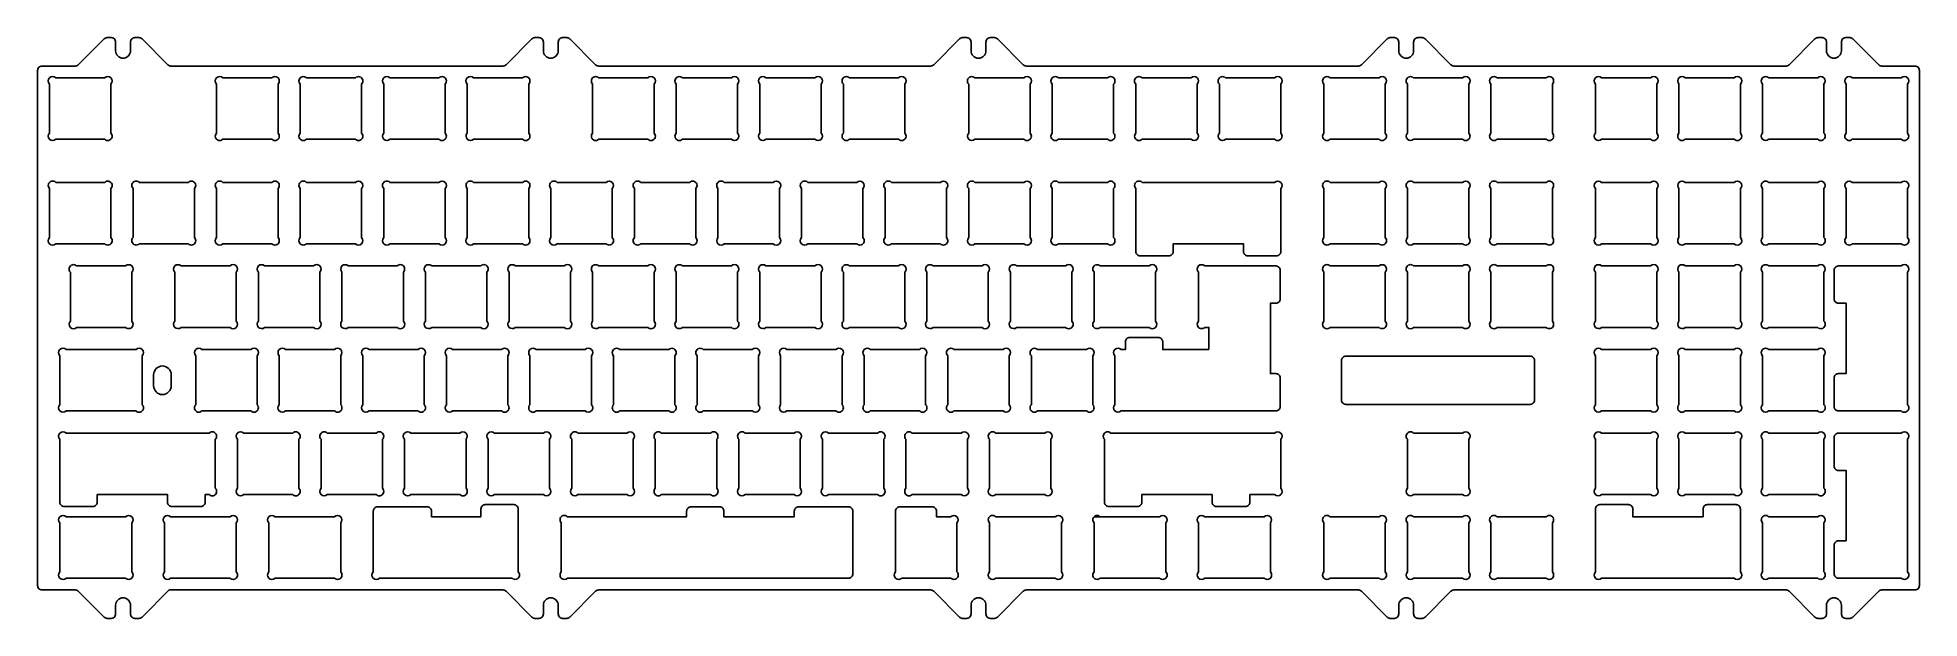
# Model space of a CAD drawing. Header units: millimetres. Extents: x 145 to 574, y 74 to 206.
import ezdxf

# ---------------------------------------------------------------- set-up
doc = ezdxf.new("R2010")
doc.units = ezdxf.units.MM

msp = doc.modelspace()

# ---------------------------------------------------------------- linework, layer by layer
for points in [[(174.62, 80.47), (250.71, 80.47, -0.198912), (251.41, 80.18), (257.3, 74.3, 0.198912), (258, 74), (258.92, 74, 0.414214), (259.92, 75), (259.92, 76.98, -1), (263.32, 76.98), (263.32, 75, 0.414214), (264.32, 74), (265.24, 74, 0.198912), (265.94, 74.3), (271.83, 80.18, -0.198912), (272.53, 80.47), (348.21, 80.47, -0.198912), (348.91, 80.18), (354.8, 74.3, 0.198912), (355.5, 74), (356.42, 74, 0.414214), (357.42, 75), (357.42, 76.98, -1), (360.82, 76.98), (360.82, 75, 0.414214), (361.82, 74), (362.74, 74, 0.198912), (363.44, 74.3), (369.33, 80.18, -0.198912), (370.03, 80.47), (445.71, 80.47, -0.198912), (446.41, 80.18), (452.3, 74.3, 0.198912), (453, 74), (453.92, 74, 0.414214), (454.92, 75), (454.92, 76.98, -1), (458.32, 76.98), (458.32, 75, 0.414214), (459.32, 74), (460.24, 74, 0.198912), (460.94, 74.3), (466.83, 80.18, -0.198912), (467.53, 80.47), (543.21, 80.47, -0.198912), (543.91, 80.18), (549.8, 74.3, 0.198912), (550.5, 74), (551.42, 74, 0.414214), (552.42, 75), (552.42, 76.98, -1), (555.82, 76.98), (555.82, 75, 0.414214), (556.82, 74), (557.74, 74, 0.198912), (558.44, 74.3), (564.33, 80.18, -0.198912), (565.03, 80.47), (572.61, 80.47, 0.414214), (573.61, 81.47), (573.61, 198.89, 0.414214), (572.61, 199.89), (565.03, 199.89, -0.198912), (564.33, 200.18), (558.44, 206.06, 0.198912), (557.74, 206.35), (556.82, 206.35, 0.414214), (555.82, 205.35), (555.82, 203.38, -1), (552.42, 203.38), (552.42, 205.35, 0.414214), (551.42, 206.35), (550.5, 206.35, 0.198912), (549.8, 206.06), (543.91, 200.18, -0.198912), (543.21, 199.89), (467.53, 199.89, -0.198912), (466.83, 200.18), (460.94, 206.06, 0.198912), (460.24, 206.35), (459.32, 206.35, 0.414214), (458.32, 205.35), (458.32, 203.38, -1), (454.92, 203.38), (454.92, 205.35, 0.414214), (453.92, 206.35), (453, 206.35, 0.198912), (452.3, 206.06), (446.41, 200.18, -0.198912), (445.71, 199.89), (370.03, 199.89, -0.198912), (369.33, 200.18), (363.44, 206.06, 0.198912), (362.74, 206.35), (361.82, 206.35, 0.414214), (360.82, 205.35), (360.82, 203.38, -1), (357.42, 203.38), (357.42, 205.35, 0.414214), (356.42, 206.35), (355.5, 206.35, 0.198912), (354.8, 206.06), (348.91, 200.18, -0.198912), (348.21, 199.89), (272.53, 199.89, -0.198912), (271.83, 200.18), (265.94, 206.06, 0.198912), (265.24, 206.35), (264.32, 206.35, 0.414214), (263.32, 205.35), (263.32, 203.38, -1), (259.92, 203.38), (259.92, 205.35, 0.414214), (258.92, 206.35), (258, 206.35, 0.198912), (257.3, 206.06), (251.41, 200.18, -0.198912), (250.71, 199.89), (175.03, 199.89, -0.198912), (174.33, 200.18), (168.44, 206.06, 0.198912), (167.74, 206.35), (166.82, 206.35, 0.414214), (165.82, 205.35), (165.82, 203.38, -1), (162.42, 203.38), (162.42, 205.35, 0.414214), (161.42, 206.35), (160.5, 206.35, 0.198912), (159.8, 206.06), (153.91, 200.18, -0.198912), (153.21, 199.89), (145.63, 199.89, 0.414214), (144.63, 198.89), (144.63, 81.47, 0.414214), (145.63, 80.47), (153.21, 80.47, -0.198912), (153.91, 80.18), (159.8, 74.3, 0.198912), (160.5, 74), (161.42, 74, 0.414214), (162.42, 75), (162.42, 76.98, -1), (165.82, 76.98), (165.82, 75, 0.414214), (166.82, 74), (167.74, 74, 0.198912), (168.44, 74.3), (174.62, 80.47)], [(386.87, 97.17, 1), (385.46, 95.76), (385.46, 84.59, 1), (386.87, 83.17), (400.42, 83.17, 1), (401.84, 84.59), (401.84, 95.76, 1), (400.42, 97.17), (385.46, 97.17)]]:
    msp.add_lwpolyline(points, format="xyb")
for points in [[(161.33, 184.6), (161.33, 195.77, 1), (159.92, 197.19), (148.75, 197.19, 1), (147.33, 195.77), (147.33, 184.6, 1), (148.75, 183.19), (159.92, 183.19, 1)], [(199.43, 184.6), (199.43, 195.77, 1), (198.02, 197.19), (186.85, 197.19, 1), (185.43, 195.77), (185.43, 184.6, 1), (186.85, 183.19), (198.02, 183.19, 1)], [(218.48, 184.6), (218.48, 195.77, 1), (217.07, 197.19), (205.9, 197.19, 1), (204.48, 195.77), (204.48, 184.6, 1), (205.9, 183.19), (217.07, 183.19, 1)], [(237.53, 184.6), (237.53, 195.77, 1), (236.12, 197.19), (224.95, 197.19, 1), (223.53, 195.77), (223.53, 184.6, 1), (224.95, 183.19), (236.12, 183.19, 1)], [(256.58, 184.6), (256.58, 195.77, 1), (255.17, 197.19), (244, 197.19, 1), (242.58, 195.77), (242.58, 184.6, 1), (244, 183.19), (255.17, 183.19, 1)], [(285.16, 184.6), (285.16, 195.77, 1), (283.74, 197.19), (272.57, 197.19, 1), (271.16, 195.77), (271.16, 184.6, 1), (272.57, 183.19), (283.74, 183.19, 1)], [(304.21, 184.6), (304.21, 195.77, 1), (302.79, 197.19), (291.62, 197.19, 1), (290.21, 195.77), (290.21, 184.6, 1), (291.62, 183.19), (302.79, 183.19, 1)], [(323.26, 184.6), (323.26, 195.77, 1), (321.84, 197.19), (310.67, 197.19, 1), (309.26, 195.77), (309.26, 184.6, 1), (310.67, 183.19), (321.84, 183.19, 1)], [(342.31, 184.6), (342.31, 195.77, 1), (340.89, 197.19), (329.72, 197.19, 1), (328.31, 195.77), (328.31, 184.6, 1), (329.72, 183.19), (340.89, 183.19, 1)], [(370.88, 184.6), (370.88, 195.77, 1), (369.47, 197.19), (358.3, 197.19, 1), (356.88, 195.77), (356.88, 184.6, 1), (358.3, 183.19), (369.47, 183.19, 1)], [(389.93, 184.6), (389.93, 195.77, 1), (388.52, 197.19), (377.35, 197.19, 1), (375.93, 195.77), (375.93, 184.6, 1), (377.35, 183.19), (388.52, 183.19, 1)], [(408.98, 184.6), (408.98, 195.77, 1), (407.57, 197.19), (396.4, 197.19, 1), (394.98, 195.77), (394.98, 184.6, 1), (396.4, 183.19), (407.57, 183.19, 1)], [(428.03, 184.6), (428.03, 195.77, 1), (426.62, 197.19), (415.45, 197.19, 1), (414.03, 195.77), (414.03, 184.6, 1), (415.45, 183.19), (426.62, 183.19, 1)], [(451.84, 184.6), (451.84, 195.77, 1), (450.43, 197.19), (439.26, 197.19, 1), (437.84, 195.77), (437.84, 184.6, 1), (439.26, 183.19), (450.43, 183.19, 1)], [(470.89, 184.6), (470.89, 195.77, 1), (469.48, 197.19), (458.31, 197.19, 1), (456.89, 195.77), (456.89, 184.6, 1), (458.31, 183.19), (469.48, 183.19, 1)], [(489.94, 184.6), (489.94, 195.77, 1), (488.53, 197.19), (477.36, 197.19, 1), (475.94, 195.77), (475.94, 184.6, 1), (477.36, 183.19), (488.53, 183.19, 1)], [(513.76, 184.6), (513.76, 195.77, 1), (512.34, 197.19), (501.17, 197.19, 1), (499.76, 195.77), (499.76, 184.6, 1), (501.17, 183.19), (512.34, 183.19, 1)], [(532.81, 184.6), (532.81, 195.77, 1), (531.39, 197.19), (520.22, 197.19, 1), (518.81, 195.77), (518.81, 184.6, 1), (520.22, 183.19), (531.39, 183.19, 1)], [(551.86, 184.6), (551.86, 195.77, 1), (550.44, 197.19), (539.27, 197.19, 1), (537.86, 195.77), (537.86, 184.6, 1), (539.27, 183.19), (550.44, 183.19, 1)], [(570.91, 184.6), (570.91, 195.77, 1), (569.49, 197.19), (558.32, 197.19, 1), (556.91, 195.77), (556.91, 184.6, 1), (558.32, 183.19), (569.49, 183.19, 1)], [(161.33, 160.79), (161.33, 171.96, 1), (159.92, 173.37), (148.75, 173.37, 1), (147.33, 171.96), (147.33, 160.79, 1), (148.75, 159.37), (159.92, 159.37, 1)], [(180.38, 160.79), (180.38, 171.96, 1), (178.97, 173.37), (167.8, 173.37, 1), (166.38, 171.96), (166.38, 160.79, 1), (167.8, 159.37), (178.97, 159.37, 1)], [(199.43, 160.79), (199.43, 171.96, 1), (198.02, 173.37), (186.85, 173.37, 1), (185.43, 171.96), (185.43, 160.79, 1), (186.85, 159.37), (198.02, 159.37, 1)], [(218.48, 160.79), (218.48, 171.96, 1), (217.07, 173.37), (205.9, 173.37, 1), (204.48, 171.96), (204.48, 160.79, 1), (205.9, 159.37), (217.07, 159.37, 1)], [(237.53, 160.79), (237.53, 171.96, 1), (236.12, 173.37), (224.95, 173.37, 1), (223.53, 171.96), (223.53, 160.79, 1), (224.95, 159.37), (236.12, 159.37, 1)], [(256.58, 160.79), (256.58, 171.96, 1), (255.17, 173.37), (244, 173.37, 1), (242.58, 171.96), (242.58, 160.79, 1), (244, 159.37), (255.17, 159.37, 1)], [(275.63, 160.79), (275.63, 171.96, 1), (274.22, 173.37), (263.05, 173.37, 1), (261.63, 171.96), (261.63, 160.79, 1), (263.05, 159.37), (274.22, 159.37, 1)], [(294.68, 160.79), (294.68, 171.96, 1), (293.27, 173.37), (282.1, 173.37, 1), (280.68, 171.96), (280.68, 160.79, 1), (282.1, 159.37), (293.27, 159.37, 1)], [(313.73, 160.79), (313.73, 171.96, 1), (312.32, 173.37), (301.15, 173.37, 1), (299.73, 171.96), (299.73, 160.79, 1), (301.15, 159.37), (312.32, 159.37, 1)], [(332.78, 160.79), (332.78, 171.96, 1), (331.37, 173.37), (320.2, 173.37, 1), (318.78, 171.96), (318.78, 160.79, 1), (320.2, 159.37), (331.37, 159.37, 1)], [(351.83, 160.79), (351.83, 171.96, 1), (350.42, 173.37), (339.25, 173.37, 1), (337.83, 171.96), (337.83, 160.79, 1), (339.25, 159.37), (350.42, 159.37, 1)], [(370.88, 160.79), (370.88, 171.96, 1), (369.47, 173.37), (358.3, 173.37, 1), (356.88, 171.96), (356.88, 160.79, 1), (358.3, 159.37), (369.47, 159.37, 1)], [(389.93, 160.79), (389.93, 171.96, 1), (388.52, 173.37), (377.35, 173.37, 1), (375.93, 171.96), (375.93, 160.79, 1), (377.35, 159.37), (388.52, 159.37, 1)], [(394.98, 171.96), (394.98, 157.62, 0.414214), (395.98, 156.62), (402.5, 156.62, 0.414214), (403.5, 157.62), (403.5, 159.37), (419.52, 159.37), (419.52, 157.62, 0.414214), (420.52, 156.62), (427.03, 156.62, 0.414214), (428.03, 157.62), (428.03, 171.96, 1), (426.62, 173.37), (396.4, 173.37, 1)], [(451.84, 160.79), (451.84, 171.96, 1), (450.43, 173.37), (439.26, 173.37, 1), (437.84, 171.96), (437.84, 160.79, 1), (439.26, 159.37), (450.43, 159.37, 1)], [(470.89, 160.79), (470.89, 171.96, 1), (469.48, 173.37), (458.31, 173.37, 1), (456.89, 171.96), (456.89, 160.79, 1), (458.31, 159.37), (469.48, 159.37, 1)], [(489.94, 160.79), (489.94, 171.96, 1), (488.53, 173.37), (477.36, 173.37, 1), (475.94, 171.96), (475.94, 160.79, 1), (477.36, 159.37), (488.53, 159.37, 1)], [(513.76, 160.79), (513.76, 171.96, 1), (512.34, 173.37), (501.17, 173.37, 1), (499.76, 171.96), (499.76, 160.79, 1), (501.17, 159.37), (512.34, 159.37, 1)], [(532.81, 160.79), (532.81, 171.96, 1), (531.39, 173.37), (520.22, 173.37, 1), (518.81, 171.96), (518.81, 160.79, 1), (520.22, 159.37), (531.39, 159.37, 1)], [(551.86, 160.79), (551.86, 171.96, 1), (550.44, 173.37), (539.27, 173.37, 1), (537.86, 171.96), (537.86, 160.79, 1), (539.27, 159.37), (550.44, 159.37, 1)], [(570.91, 160.79), (570.91, 171.96, 1), (569.49, 173.37), (558.32, 173.37, 1), (556.91, 171.96), (556.91, 160.79, 1), (558.32, 159.37), (569.49, 159.37, 1)], [(166.09, 141.74), (166.09, 152.91, 1), (164.68, 154.32), (153.51, 154.32, 1), (152.09, 152.91), (152.09, 141.74, 1), (153.51, 140.32), (164.68, 140.32, 1)], [(189.91, 141.74), (189.91, 152.91, 1), (188.49, 154.32), (177.32, 154.32, 1), (175.91, 152.91), (175.91, 141.74, 1), (177.32, 140.32), (188.49, 140.32, 1)], [(208.96, 141.74), (208.96, 152.91, 1), (207.54, 154.32), (196.37, 154.32, 1), (194.96, 152.91), (194.96, 141.74, 1), (196.37, 140.32), (207.54, 140.32, 1)], [(228.01, 141.74), (228.01, 152.91, 1), (226.59, 154.32), (215.42, 154.32, 1), (214.01, 152.91), (214.01, 141.74, 1), (215.42, 140.32), (226.59, 140.32, 1)], [(247.06, 141.74), (247.06, 152.91, 1), (245.64, 154.32), (234.47, 154.32, 1), (233.06, 152.91), (233.06, 141.74, 1), (234.47, 140.32), (245.64, 140.32, 1)], [(266.11, 141.74), (266.11, 152.91, 1), (264.69, 154.32), (253.52, 154.32, 1), (252.11, 152.91), (252.11, 141.74, 1), (253.52, 140.32), (264.69, 140.32, 1)], [(285.16, 141.74), (285.16, 152.91, 1), (283.74, 154.32), (272.57, 154.32, 1), (271.16, 152.91), (271.16, 141.74, 1), (272.57, 140.32), (283.74, 140.32, 1)], [(304.21, 141.74), (304.21, 152.91, 1), (302.79, 154.32), (291.62, 154.32, 1), (290.21, 152.91), (290.21, 141.74, 1), (291.62, 140.32), (302.79, 140.32, 1)], [(323.26, 141.74), (323.26, 152.91, 1), (321.84, 154.32), (310.67, 154.32, 1), (309.26, 152.91), (309.26, 141.74, 1), (310.67, 140.32), (321.84, 140.32, 1)], [(342.31, 141.74), (342.31, 152.91, 1), (340.89, 154.32), (329.72, 154.32, 1), (328.31, 152.91), (328.31, 141.74, 1), (329.72, 140.32), (340.89, 140.32, 1)], [(361.36, 141.74), (361.36, 152.91, 1), (359.94, 154.32), (348.77, 154.32, 1), (347.36, 152.91), (347.36, 141.74, 1), (348.77, 140.32), (359.94, 140.32, 1)], [(380.41, 141.74), (380.41, 152.91, 1), (378.99, 154.32), (367.82, 154.32, 1), (366.41, 152.91), (366.41, 141.74, 1), (367.82, 140.32), (378.99, 140.32, 1)], [(399.46, 141.74), (399.46, 152.91, 1), (398.04, 154.32), (386.87, 154.32, 1), (385.46, 152.91), (385.46, 141.74, 1), (386.87, 140.32), (398.04, 140.32, 1)], [(411.65, 135.27), (411.65, 140.32), (410.68, 140.32, -1), (409.27, 141.74), (409.27, 152.91, -1), (410.68, 154.32), (426.9, 154.32, -0.414214), (427.9, 153.32), (427.9, 146.81, -0.414214), (426.9, 145.81), (425.65, 145.81), (425.65, 129.79), (426.9, 129.79, -0.414214), (427.9, 128.79), (427.9, 122.27, -0.414214), (426.9, 121.27), (391.63, 121.27, -1), (390.22, 122.69), (390.22, 133.86, -1), (391.63, 135.27), (392.6, 135.27), (392.6, 137.02, -0.414214), (393.6, 138.02), (400.11, 138.02, -0.414214), (401.11, 137.02), (401.11, 135.27)], [(451.84, 141.74), (451.84, 152.91, 1), (450.43, 154.32), (439.26, 154.32, 1), (437.84, 152.91), (437.84, 141.74, 1), (439.26, 140.32), (450.43, 140.32, 1)], [(470.89, 141.74), (470.89, 152.91, 1), (469.48, 154.32), (458.31, 154.32, 1), (456.89, 152.91), (456.89, 141.74, 1), (458.31, 140.32), (469.48, 140.32, 1)], [(489.94, 141.74), (489.94, 152.91, 1), (488.53, 154.32), (477.36, 154.32, 1), (475.94, 152.91), (475.94, 141.74, 1), (477.36, 140.32), (488.53, 140.32, 1)], [(513.76, 141.74), (513.76, 152.91, 1), (512.34, 154.32), (501.17, 154.32, 1), (499.76, 152.91), (499.76, 141.74, 1), (501.17, 140.32), (512.34, 140.32, 1)], [(532.81, 141.74), (532.81, 152.91, 1), (531.39, 154.32), (520.22, 154.32, 1), (518.81, 152.91), (518.81, 141.74, 1), (520.22, 140.32), (531.39, 140.32, 1)], [(551.86, 141.74), (551.86, 152.91, 1), (550.44, 154.32), (539.27, 154.32, 1), (537.86, 152.91), (537.86, 141.74, 1), (539.27, 140.32), (550.44, 140.32, 1)], [(569.49, 154.32), (555.16, 154.32, 0.414214), (554.16, 153.32), (554.16, 146.81, 0.414214), (555.16, 145.81), (556.91, 145.81), (556.91, 129.79), (555.16, 129.79, 0.414214), (554.16, 128.79), (554.16, 122.27, 0.414214), (555.16, 121.27), (569.49, 121.27, 1), (570.91, 122.69), (570.91, 152.91, 1)], [(168.48, 133.86, 1), (167.06, 135.27), (151.13, 135.27, 1), (149.71, 133.86), (149.71, 122.69, 1), (151.13, 121.27), (167.06, 121.27, 1), (168.48, 122.69)], [(194.67, 122.69), (194.67, 133.86, 1), (193.26, 135.27), (182.08, 135.27, 1), (180.67, 133.86), (180.67, 122.69, 1), (182.08, 121.27), (193.26, 121.27, 1)], [(213.72, 122.69), (213.72, 133.86, 1), (212.31, 135.27), (201.13, 135.27, 1), (199.72, 133.86), (199.72, 122.69, 1), (201.13, 121.27), (212.31, 121.27, 1)], [(232.77, 122.69), (232.77, 133.86, 1), (231.36, 135.27), (220.18, 135.27, 1), (218.77, 133.86), (218.77, 122.69, 1), (220.18, 121.27), (231.36, 121.27, 1)], [(251.82, 122.69), (251.82, 133.86, 1), (250.41, 135.27), (239.23, 135.27, 1), (237.82, 133.86), (237.82, 122.69, 1), (239.23, 121.27), (250.41, 121.27, 1)], [(270.87, 122.69), (270.87, 133.86, 1), (269.46, 135.27), (258.28, 135.27, 1), (256.87, 133.86), (256.87, 122.69, 1), (258.28, 121.27), (269.46, 121.27, 1)], [(289.92, 122.69), (289.92, 133.86, 1), (288.51, 135.27), (277.33, 135.27, 1), (275.92, 133.86), (275.92, 122.69, 1), (277.33, 121.27), (288.51, 121.27, 1)], [(308.97, 122.69), (308.97, 133.86, 1), (307.56, 135.27), (296.38, 135.27, 1), (294.97, 133.86), (294.97, 122.69, 1), (296.38, 121.27), (307.56, 121.27, 1)], [(328.02, 122.69), (328.02, 133.86, 1), (326.61, 135.27), (315.43, 135.27, 1), (314.02, 133.86), (314.02, 122.69, 1), (315.43, 121.27), (326.61, 121.27, 1)], [(347.07, 122.69), (347.07, 133.86, 1), (345.66, 135.27), (334.48, 135.27, 1), (333.07, 133.86), (333.07, 122.69, 1), (334.48, 121.27), (345.66, 121.27, 1)], [(366.12, 122.69), (366.12, 133.86, 1), (364.71, 135.27), (353.53, 135.27, 1), (352.12, 133.86), (352.12, 122.69, 1), (353.53, 121.27), (364.71, 121.27, 1)], [(385.17, 122.69), (385.17, 133.86, 1), (383.76, 135.27), (372.58, 135.27, 1), (371.17, 133.86), (371.17, 122.69, 1), (372.58, 121.27), (383.76, 121.27, 1)], [(441.89, 132.77), (441.89, 123.77, 0.414214), (442.89, 122.77), (484.89, 122.77, 0.414214), (485.89, 123.77), (485.89, 132.77, 0.414214), (484.89, 133.77), (442.89, 133.77, 0.414214)], [(513.76, 122.69), (513.76, 133.86, 1), (512.34, 135.27), (501.17, 135.27, 1), (499.76, 133.86), (499.76, 122.69, 1), (501.17, 121.27), (512.34, 121.27, 1)], [(532.81, 122.69), (532.81, 133.86, 1), (531.39, 135.27), (520.22, 135.27, 1), (518.81, 133.86), (518.81, 122.69, 1), (520.22, 121.27), (531.39, 121.27, 1)], [(551.86, 122.69), (551.86, 133.86, 1), (550.44, 135.27), (539.27, 135.27, 1), (537.86, 133.86), (537.86, 122.69, 1), (539.27, 121.27), (550.44, 121.27, 1)], [(171.08, 129.52), (171.08, 127.02, 1), (175.08, 127.02), (175.08, 129.52, 1)], [(185.14, 103.64), (185.14, 114.81, 1), (183.73, 116.22), (151.13, 116.22, 1), (149.71, 114.81), (149.71, 100.47, 0.414214), (150.71, 99.47), (157.23, 99.47, 0.414214), (158.23, 100.47), (158.23, 102.22), (174.25, 102.22), (174.25, 100.47, 0.414214), (175.25, 99.47), (181.85, 99.47, 0.414214), (182.85, 100.47), (182.85, 102.22), (183.73, 102.22, 1)], [(204.19, 103.64), (204.19, 114.81, 1), (202.78, 116.22), (191.61, 116.22, 1), (190.19, 114.81), (190.19, 103.64, 1), (191.61, 102.22), (202.78, 102.22, 1)], [(223.24, 103.64), (223.24, 114.81, 1), (221.83, 116.22), (210.66, 116.22, 1), (209.24, 114.81), (209.24, 103.64, 1), (210.66, 102.22), (221.83, 102.22, 1)], [(242.29, 103.64), (242.29, 114.81, 1), (240.88, 116.22), (229.71, 116.22, 1), (228.29, 114.81), (228.29, 103.64, 1), (229.71, 102.22), (240.88, 102.22, 1)], [(261.34, 103.64), (261.34, 114.81, 1), (259.93, 116.22), (248.76, 116.22, 1), (247.34, 114.81), (247.34, 103.64, 1), (248.76, 102.22), (259.93, 102.22, 1)], [(280.39, 103.64), (280.39, 114.81, 1), (278.98, 116.22), (267.81, 116.22, 1), (266.39, 114.81), (266.39, 103.64, 1), (267.81, 102.22), (278.98, 102.22, 1)], [(299.44, 103.64), (299.44, 114.81, 1), (298.03, 116.22), (286.86, 116.22, 1), (285.44, 114.81), (285.44, 103.64, 1), (286.86, 102.22), (298.03, 102.22, 1)], [(318.49, 103.64), (318.49, 114.81, 1), (317.08, 116.22), (305.91, 116.22, 1), (304.49, 114.81), (304.49, 103.64, 1), (305.91, 102.22), (317.08, 102.22, 1)], [(337.54, 103.64), (337.54, 114.81, 1), (336.13, 116.22), (324.96, 116.22, 1), (323.54, 114.81), (323.54, 103.64, 1), (324.96, 102.22), (336.13, 102.22, 1)], [(356.59, 103.64), (356.59, 114.81, 1), (355.18, 116.22), (344.01, 116.22, 1), (342.59, 114.81), (342.59, 103.64, 1), (344.01, 102.22), (355.18, 102.22, 1)], [(375.64, 103.64), (375.64, 114.81, 1), (374.23, 116.22), (363.06, 116.22, 1), (361.64, 114.81), (361.64, 103.64, 1), (363.06, 102.22), (374.23, 102.22, 1)], [(420.98, 102.22), (426.62, 102.22, 1), (428.03, 103.64), (428.03, 114.81, 1), (426.62, 116.22), (389.25, 116.22, 1), (387.84, 114.81), (387.84, 100.47, 0.414214), (388.84, 99.47), (395.35, 99.47, 0.414214), (396.35, 100.47), (396.35, 102.22), (412.38, 102.22), (412.38, 100.47, 0.414214), (413.38, 99.47), (419.98, 99.47, 0.414214), (420.98, 100.47)], [(470.89, 103.64), (470.89, 114.81, 1), (469.48, 116.22), (458.31, 116.22, 1), (456.89, 114.81), (456.89, 103.64, 1), (458.31, 102.22), (469.48, 102.22, 1)], [(513.76, 103.64), (513.76, 114.81, 1), (512.34, 116.22), (501.17, 116.22, 1), (499.76, 114.81), (499.76, 103.64, 1), (501.17, 102.22), (512.34, 102.22, 1)], [(532.81, 103.64), (532.81, 114.81, 1), (531.39, 116.22), (520.22, 116.22, 1), (518.81, 114.81), (518.81, 103.64, 1), (520.22, 102.22), (531.39, 102.22, 1)], [(551.86, 103.64), (551.86, 114.81, 1), (550.44, 116.22), (539.27, 116.22, 1), (537.86, 114.81), (537.86, 103.64, 1), (539.27, 102.22), (550.44, 102.22, 1)], [(569.49, 116.22), (555.16, 116.22, 0.414214), (554.16, 115.22), (554.16, 108.71, 0.414214), (555.16, 107.71), (556.91, 107.71), (556.91, 91.69), (555.16, 91.69, 0.414214), (554.16, 90.69), (554.16, 84.17, 0.414214), (555.16, 83.17), (569.49, 83.17, 1), (570.91, 84.59), (570.91, 114.81, 1)], [(234.42, 97.17), (234.42, 98.42, 0.414214), (233.42, 99.42), (222.15, 99.42, 0.414214), (221.15, 98.42), (221.15, 84.59, 1), (222.57, 83.17), (252.79, 83.17, 1), (254.2, 84.59), (254.2, 98.92, 0.414214), (253.2, 99.92), (246.69, 99.92, 0.414214), (245.69, 98.92), (245.69, 97.17)], [(341.21, 99.42, 0.414214), (340.21, 98.42), (340.21, 84.59, 1), (341.63, 83.17), (352.8, 83.17, 1), (354.21, 84.59), (354.21, 95.76, 1), (352.8, 97.17), (349.54, 97.17), (349.54, 98.42, 0.414214), (348.54, 99.42)], [(532.81, 84.59), (532.81, 98.92, 0.414214), (531.81, 99.92), (525.29, 99.92, 0.414214), (524.29, 98.92), (524.29, 97.17), (508.27, 97.17), (508.27, 98.92, 0.414214), (507.27, 99.92), (500.76, 99.92, 0.414214), (499.76, 98.92), (499.76, 84.59, 1), (501.17, 83.17), (531.39, 83.17, 1)], [(164.68, 83.17, 1), (166.09, 84.59), (166.09, 95.76, 1), (164.68, 97.17), (151.13, 97.17, 1), (149.71, 95.76), (149.71, 84.59, 1), (151.13, 83.17)], [(189.91, 95.76, 1), (188.49, 97.17), (174.94, 97.17, 1), (173.53, 95.76), (173.53, 84.59, 1), (174.94, 83.17), (188.49, 83.17, 1), (189.91, 84.59)], [(212.31, 97.17), (198.75, 97.17, 1), (197.34, 95.76), (197.34, 84.59, 1), (198.75, 83.17), (212.31, 83.17, 1), (213.72, 84.59), (213.72, 95.76, 1)], [(363.06, 97.17, 1), (361.64, 95.76), (361.64, 84.59, 1), (363.06, 83.17), (376.61, 83.17, 1), (378.03, 84.59), (378.03, 95.76, 1), (376.61, 97.17)], [(424.24, 83.17, 1), (425.65, 84.59), (425.65, 95.76, 1), (424.24, 97.17), (410.68, 97.17, 1), (409.27, 95.76), (409.27, 84.59, 1), (410.68, 83.17)], [(451.84, 84.59), (451.84, 95.76, 1), (450.43, 97.17), (439.26, 97.17, 1), (437.84, 95.76), (437.84, 84.59, 1), (439.26, 83.17), (450.43, 83.17, 1)], [(470.89, 84.59), (470.89, 95.76, 1), (469.48, 97.17), (458.31, 97.17, 1), (456.89, 95.76), (456.89, 84.59, 1), (458.31, 83.17), (469.48, 83.17, 1)], [(489.94, 84.59), (489.94, 95.76, 1), (488.53, 97.17), (477.36, 97.17, 1), (475.94, 95.76), (475.94, 84.59, 1), (477.36, 83.17), (488.53, 83.17, 1)], [(551.86, 84.59), (551.86, 95.76, 1), (550.44, 97.17), (539.27, 97.17, 1), (537.86, 95.76), (537.86, 84.59, 1), (539.27, 83.17), (550.44, 83.17, 1)]]:
    msp.add_lwpolyline(points, format="xyb", close=True)
at = {"linetype": 'Continuous'}
msp.add_lwpolyline([(322.89, 83.17), (329.49, 83.17, 0.414214), (330.49, 84.17), (330.49, 98.42, 0.414214), (329.49, 99.42), (318.13, 99.42, 0.414214), (317.13, 98.42), (317.13, 97.17), (301.1, 97.17), (301.1, 98.42, 0.414214), (300.1, 99.42), (293.59, 99.42, 0.414214), (292.59, 98.42), (292.59, 97.17), (265.43, 97.17, 1), (264.01, 95.76), (264.01, 84.59, 1), (265.43, 83.17), (324.22, 83.17)], format="xyb", dxfattribs=at)

doc.saveas('drawing.dxf')
